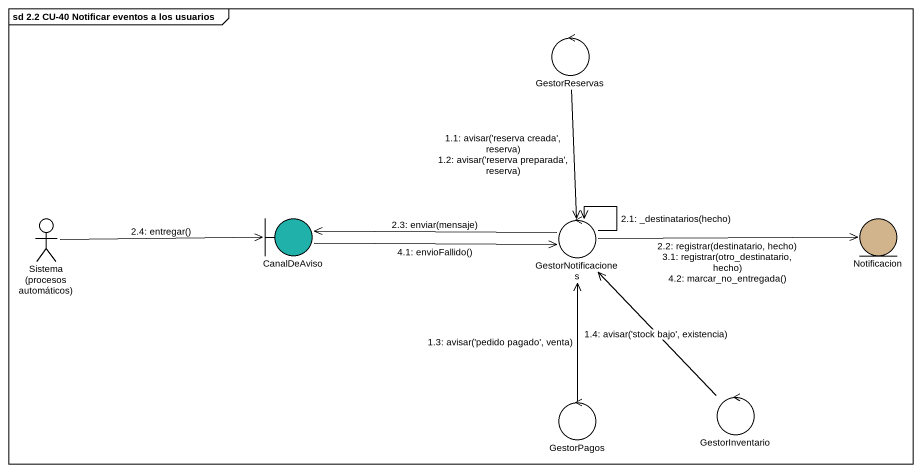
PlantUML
@startuml
mainframe sd 2.2 CU-40 Notificar eventos a los usuarios
control GestorReservas
actor "Sistema (procesos automáticos)" as Sistema_procesos_automáticos
boundary CanalDeAviso #20B2AA
control GestorNotificaciones
entity Notificacion #D2B48C
control GestorPagos
control GestorInventario
GestorReservas --> GestorNotificaciones : 1.1: avisar('reserva creada', reserva)\n1.2: avisar('reserva preparada', reserva)
GestorPagos -up-> GestorNotificaciones : 1.3: avisar('pedido pagado', venta)
GestorInventario -up-> GestorNotificaciones : 1.4: avisar('stock bajo', existencia)
GestorNotificaciones --> GestorNotificaciones : 2.1: _destinatarios(hecho)
GestorNotificaciones -right-> Notificacion : 2.2: registrar(destinatario, hecho)\n3.1: registrar(otro_destinatario, hecho)\n4.2: marcar_no_entregada()
GestorNotificaciones -left-> CanalDeAviso : 2.3: enviar(mensaje)
Sistema_procesos_automáticos -right-> CanalDeAviso : 2.4: entregar()
CanalDeAviso -right-> GestorNotificaciones : 4.1: envioFallido()
@enduml
